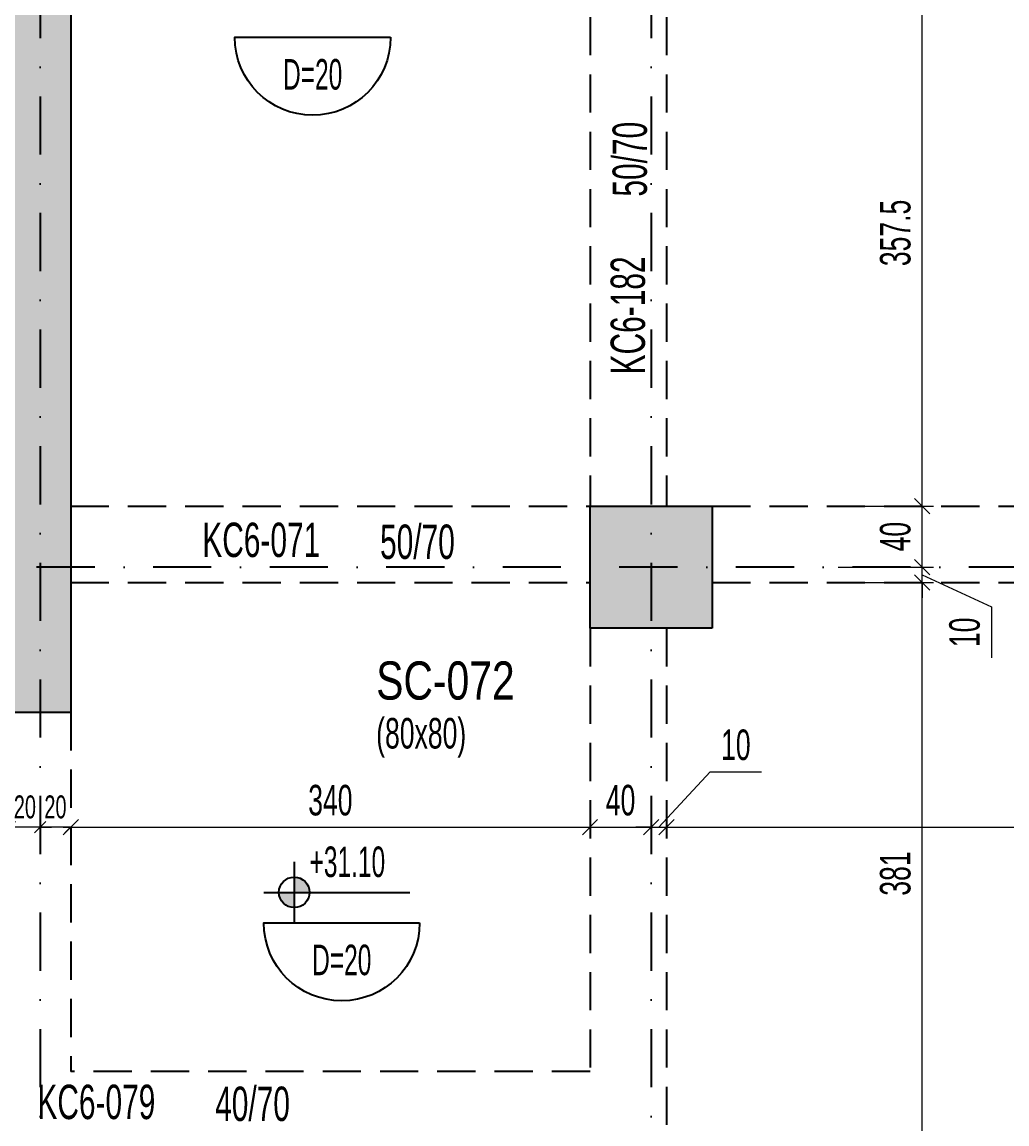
# Model space of a CAD drawing. Header units: millimetres. Extents: x -10495 to 6687, y -755 to 43288.
# Drawn here: x 4688 to 5333, y 1336 to 2057 of the extents above; entities that cross this region are included whole.
import ezdxf
from ezdxf.enums import TextEntityAlignment as Align

# ---------------------------------------------------------------- set-up
doc = ezdxf.new("R2010")
doc.units = ezdxf.units.MM
doc.header["$LTSCALE"] = 100
doc.header["$PDSIZE"] = -100
doc.linetypes.add('DASHDOT', pattern=[25.4, 12.7, -6.35, 0, -6.35])
doc.linetypes.add('HIDDEN', pattern=[0.375, 0.25, -0.125])
for name, color, linetype in [('AKS_ULK', 8, 'DASHDOT'), ('KOLON-PERDE CEKIRDEK_ULK', 4, 'Continuous'), ('KOT_ULK', 7, 'Continuous'), ('TARAMA SOLID_ULK', 251, 'Continuous')]:
    doc.layers.add(name, color=color, linetype=linetype)
for name, color, linetype, lineweight in [('DOSEME ISMI_ULK', 244, 'Continuous', 25), ('KIRIS BOYUT_ULK', 232, 'Continuous', 13), ('KIRIS CIZGI KESIK_ULK', 41, 'HIDDEN', 25), ('KIRIS ISIM_ULK', 221, 'Continuous', 13), ('KOLON BOYUT_ULK', 255, 'Continuous', 13), ('KOLON ISIM_ULK', 91, 'Continuous', 13), ('OLCU IC_ULK', 146, 'Continuous', 18)]:
    doc.layers.add(name, color=color, linetype=linetype, lineweight=lineweight)
doc.styles.add('ulkr-simplxtw.shx', font='ulkr-simplxtw.shx', dxfattribs={"width": 0.65})
doc.dimstyles.new('1-100-IC_ULK', dxfattribs={"dimscale": 10, "dimtxt": 2, "dimasz": 1, "dimexe": 0.75, "dimexo": 1, "dimgap": 0.75, "dimtad": 1, "dimdec": 1, "dimzin": 9, "dimdsep": 46, "dimtxsty": 'ulkr-simplxtw.shx', "dimblk": 'OBLIQUE', "dimcen": 0.1, "dimdle": 0.5, "dimclrd": 146, "dimclre": 146, "dimclrt": 2, "dimadec": 0, "dimazin": 2, "dimtfac": 1, "dimtdec": 1, "dimtix": 1, "dimtmove": 2, "dimatfit": 3, "dimldrblk": 'OBLIQUE', "dimfxl": 1, "dimtolj": 1, "dimtzin": 0, "dimlwd": -1, "dimlwe": -1, "dimarcsym": 0})

# ---------------------------------------------------------------- blocks, each defined once
blk = doc.blocks.new('Döşeme kalınğı_ULK')
at = {"layer": 'DOSEME ISMI_ULK', "color": 12}
blk.add_lwpolyline([(51, 0, -1), (-51, 0)], format="xyb", close=True, dxfattribs=at)
at = {"layer": 'DOSEME ISMI_ULK', "style": 'ulkr-simplxtw.shx', "width": 0.6}
blk.add_attdef('1', text='', height=20, dxfattribs=at).set_placement((0, -14.21), align=Align.TOP_CENTER)
blk = doc.blocks.new('*U17')
at = {"layer": 'KOT_ULK'}
h = blk.add_hatch(color=251, dxfattribs=at)
h.dxf.hatch_style = 1
h.paths.add_polyline_path([(10, 0, 0.414214), (0, 10), (0, 0)])
h = blk.add_hatch(color=251, dxfattribs=at)
h.dxf.hatch_style = 1
h.paths.add_polyline_path([(0, 0), (-10, 0, 0.414214), (0, -10)])
at = {"layer": 'KOT_ULK', "color": 12}
for p, q in [((0, 20), (0, -20)), ((-20, 0), (75.59, 0))]:
    blk.add_line(p, q, dxfattribs=at)
blk.add_circle((0, 0), 10, dxfattribs=at)
at = {"layer": 'KOT_ULK', "style": 'ulkr-simplxtw.shx', "width": 0.6}
for tag, p in [('6', (10, 145)), ('5', (10, 118)), ('4', (10, 91)), ('3', (10, 64)), ('2', (10, 37)), ('1', (10, 10))]:
    blk.add_attdef(tag, p, '', height=20, dxfattribs=at)
at = {"layer": 'KOT_ULK', "color": 242, "style": 'ulkr-simplxtw.shx', "width": 0.65}
blk.add_attdef('NOT', text='', height=20, dxfattribs=at).set_placement((14.79, -10), align=Align.TOP_LEFT)
blk = doc.blocks.new('*U26')
at = {"layer": 'KOLON BOYUT_ULK', "style": 'ulkr-simplxtw.shx', "width": 0.65}
blk.add_attdef('2', text='', height=20, dxfattribs=at).set_placement((0, -37), align=Align.TOP_LEFT)
at = {"layer": 'KOLON ISIM_ULK', "style": 'ulkr-simplxtw.shx', "width": 0.8}
blk.add_attdef('1', text='', height=25, dxfattribs=at).set_placement((0, 0), align=Align.TOP_LEFT)
blk = doc.blocks.new('_Oblique')
at = {"color": 0, "linetype": 'ByBlock', "lineweight": -2}
blk.add_line((-0.5, -0.5), (0.5, 0.5), dxfattribs=at)
blk = doc.blocks.new('*D1537')
at = {"layer": 'Defpoints', "color": 0, "transparency": 16777216}
for p in [(5060, 1554.9), (5100, 1554.9), (5100, 1529.9)]:
    blk.add_point(p, dxfattribs=at)
at = {"layer": 'OLCU IC_ULK', "color": 146, "transparency": 16777216}
blk.add_line((5055, 1529.9), (5105, 1529.9), dxfattribs=at)
at = {"layer": 'OLCU IC_ULK', "color": 146, "linetype": 'Continuous', "transparency": 16777216}
for p, q in [((5060, 1529.9), (5060, 1522.4)), ((5100, 1529.9), (5100, 1522.4))]:
    blk.add_line(p, q, dxfattribs=at)
at = {"layer": 'OLCU IC_ULK', "color": 146, "transparency": 16777216, "xscale": 10, "yscale": 10, "zscale": 10, "rotation": 180}
blk.add_blockref('_Oblique', (5060, 1529.9), dxfattribs=at)
at = {"layer": 'OLCU IC_ULK', "color": 146, "transparency": 16777216, "xscale": 10, "yscale": 10, "zscale": 10}
blk.add_blockref('_Oblique', (5100, 1529.9), dxfattribs=at)
at = {"layer": 'OLCU IC_ULK', "color": 2, "transparency": 16777216, "insert": (5080, 1547.4), "char_height": 20, "attachment_point": 5, "style": 'ulkr-simplxtw.shx'}
blk.add_mtext('\\A1;40', dxfattribs=at)
blk = doc.blocks.new('*D1538')
at = {"layer": 'Defpoints', "color": 0, "transparency": 16777216}
for p in [(5110, 1554.9), (5940, 1554.9), (5940, 1529.9)]:
    blk.add_point(p, dxfattribs=at)
at = {"layer": 'OLCU IC_ULK', "color": 146, "transparency": 16777216}
blk.add_line((5105, 1529.9), (5945, 1529.9), dxfattribs=at)
at = {"layer": 'OLCU IC_ULK', "color": 146, "linetype": 'Continuous', "transparency": 16777216}
for p, q in [((5110, 1529.9), (5110, 1522.4)), ((5940, 1529.9), (5940, 1522.4))]:
    blk.add_line(p, q, dxfattribs=at)
at = {"layer": 'OLCU IC_ULK', "color": 146, "transparency": 16777216, "xscale": 10, "yscale": 10, "zscale": 10, "rotation": 180}
blk.add_blockref('_Oblique', (5110, 1529.9), dxfattribs=at)
at = {"layer": 'OLCU IC_ULK', "color": 146, "transparency": 16777216, "xscale": 10, "yscale": 10, "zscale": 10}
blk.add_blockref('_Oblique', (5940, 1529.9), dxfattribs=at)
at = {"layer": 'OLCU IC_ULK', "color": 2, "transparency": 16777216, "insert": (5525, 1547.4), "char_height": 20, "attachment_point": 5, "style": 'ulkr-simplxtw.shx'}
blk.add_mtext('\\A1;830', dxfattribs=at)
blk = doc.blocks.new('*D1539')
at = {"layer": 'Defpoints', "color": 0, "transparency": 16777216}
for p in [(5100, 1554.9), (5110, 1554.9), (5110, 1529.9)]:
    blk.add_point(p, dxfattribs=at)
at = {"layer": 'OLCU IC_ULK', "color": 146, "transparency": 16777216}
for p, q in [((5105, 1529.9), (5138.68, 1566.15)), ((5138.68, 1566.15), (5172.25, 1566.15)), ((5100, 1529.9), (5090, 1529.9)), ((5100, 1529.9), (5110, 1529.9)), ((5100, 1529.9), (5110, 1529.9)), ((5110, 1529.9), (5120, 1529.9))]:
    blk.add_line(p, q, dxfattribs=at)
at = {"layer": 'OLCU IC_ULK', "color": 146, "linetype": 'Continuous', "transparency": 16777216}
for p, q in [((5100, 1529.9), (5100, 1522.4)), ((5110, 1529.9), (5110, 1522.4))]:
    blk.add_line(p, q, dxfattribs=at)
at = {"layer": 'OLCU IC_ULK', "color": 146, "transparency": 16777216, "xscale": 10, "yscale": 10, "zscale": 10}
blk.add_blockref('_Oblique', (5100, 1529.9), dxfattribs=at)
at = {"layer": 'OLCU IC_ULK', "color": 146, "transparency": 16777216, "xscale": 10, "yscale": 10, "zscale": 10, "rotation": 180}
blk.add_blockref('_Oblique', (5110, 1529.9), dxfattribs=at)
at = {"layer": 'OLCU IC_ULK', "color": 2, "transparency": 16777216, "insert": (5155.47, 1583.65), "char_height": 20, "attachment_point": 5, "style": 'ulkr-simplxtw.shx'}
blk.add_mtext('\\A1;10', dxfattribs=at)
blk = doc.blocks.new('*D1546')
at = {"layer": 'Defpoints', "color": 0, "transparency": 16777216}
for p in [(4720, 1554.9), (5060, 1554.9), (5060, 1529.9)]:
    blk.add_point(p, dxfattribs=at)
at = {"layer": 'OLCU IC_ULK', "color": 146, "transparency": 16777216}
blk.add_line((4715, 1529.9), (5065, 1529.9), dxfattribs=at)
at = {"layer": 'OLCU IC_ULK', "color": 146, "linetype": 'Continuous', "transparency": 16777216}
for p, q in [((4720, 1529.9), (4720, 1522.4)), ((5060, 1529.9), (5060, 1522.4))]:
    blk.add_line(p, q, dxfattribs=at)
at = {"layer": 'OLCU IC_ULK', "color": 146, "transparency": 16777216, "xscale": 10, "yscale": 10, "zscale": 10, "rotation": 180}
blk.add_blockref('_Oblique', (4720, 1529.9), dxfattribs=at)
at = {"layer": 'OLCU IC_ULK', "color": 146, "transparency": 16777216, "xscale": 10, "yscale": 10, "zscale": 10}
blk.add_blockref('_Oblique', (5060, 1529.9), dxfattribs=at)
at = {"layer": 'OLCU IC_ULK', "color": 2, "transparency": 16777216, "insert": (4890, 1547.4), "char_height": 20, "attachment_point": 5, "style": 'ulkr-simplxtw.shx'}
blk.add_mtext('\\A1;340', dxfattribs=at)
blk = doc.blocks.new('*D1564')
at = {"layer": 'Defpoints', "color": 0, "transparency": 16777216}
for p in [(4700, 1554.9), (4720, 1554.9), (4700, 1529.9)]:
    blk.add_point(p, dxfattribs=at)
at = {"layer": 'OLCU IC_ULK', "color": 146, "transparency": 16777216}
for p, q in [((4700, 1529.9), (4692.5, 1529.9)), ((4720, 1529.9), (4700, 1529.9)), ((4720, 1529.9), (4727.5, 1529.9))]:
    blk.add_line(p, q, dxfattribs=at)
at = {"layer": 'OLCU IC_ULK', "color": 146, "linetype": 'Continuous', "transparency": 16777216}
for p, q in [((4700, 1529.9), (4700, 1524.28)), ((4720, 1529.9), (4720, 1524.28))]:
    blk.add_line(p, q, dxfattribs=at)
at = {"layer": 'OLCU IC_ULK', "color": 146, "transparency": 16777216, "xscale": 7.5, "yscale": 7.5, "zscale": 7.5}
blk.add_blockref('_Oblique', (4700, 1529.9), dxfattribs=at)
at = {"layer": 'OLCU IC_ULK', "color": 146, "transparency": 16777216, "xscale": 7.5, "yscale": 7.5, "zscale": 7.5, "rotation": 180}
blk.add_blockref('_Oblique', (4720, 1529.9), dxfattribs=at)
at = {"layer": 'OLCU IC_ULK', "color": 2, "transparency": 16777216, "insert": (4710, 1543.03), "char_height": 15, "attachment_point": 5, "style": 'ulkr-simplxtw.shx'}
blk.add_mtext('\\A1;20', dxfattribs=at)
blk = doc.blocks.new('*D1565')
at = {"layer": 'Defpoints', "color": 0, "transparency": 16777216}
for p in [(4680, 1554.9), (4700, 1554.9), (4680, 1529.9)]:
    blk.add_point(p, dxfattribs=at)
at = {"layer": 'OLCU IC_ULK', "color": 146, "transparency": 16777216}
for p, q in [((4680, 1529.9), (4672.5, 1529.9)), ((4700, 1529.9), (4680, 1529.9)), ((4700, 1529.9), (4707.5, 1529.9))]:
    blk.add_line(p, q, dxfattribs=at)
at = {"layer": 'OLCU IC_ULK', "color": 146, "linetype": 'Continuous', "transparency": 16777216}
for p, q in [((4680, 1529.9), (4680, 1524.28)), ((4700, 1529.9), (4700, 1524.28))]:
    blk.add_line(p, q, dxfattribs=at)
at = {"layer": 'OLCU IC_ULK', "color": 146, "transparency": 16777216, "xscale": 7.5, "yscale": 7.5, "zscale": 7.5}
blk.add_blockref('_Oblique', (4680, 1529.9), dxfattribs=at)
at = {"layer": 'OLCU IC_ULK', "color": 146, "transparency": 16777216, "xscale": 7.5, "yscale": 7.5, "zscale": 7.5, "rotation": 180}
blk.add_blockref('_Oblique', (4700, 1529.9), dxfattribs=at)
at = {"layer": 'OLCU IC_ULK', "color": 2, "transparency": 16777216, "insert": (4690, 1543.03), "char_height": 15, "attachment_point": 5, "style": 'ulkr-simplxtw.shx'}
blk.add_mtext('\\A1;20', dxfattribs=at)
blk = doc.blocks.new('*D1658')
at = {"layer": 'Defpoints', "color": 0, "transparency": 16777216}
for p in [(5212.5, 1690), (5277.45, 1690), (5212.5, 1309)]:
    blk.add_point(p, dxfattribs=at)
at = {"layer": 'OLCU IC_ULK', "color": 146, "transparency": 16777216}
blk.add_line((5277.45, 1304), (5277.45, 1695), dxfattribs=at)
at = {"layer": 'OLCU IC_ULK', "color": 146, "linetype": 'Continuous', "transparency": 16777216}
for p, q in [((5222.5, 1690), (5284.95, 1690)), ((5222.5, 1309), (5284.95, 1309))]:
    blk.add_line(p, q, dxfattribs=at)
at = {"layer": 'OLCU IC_ULK', "color": 146, "transparency": 16777216, "xscale": 10, "yscale": 10, "zscale": 10}
for p, rotation in [((5277.45, 1690), 90), ((5277.45, 1309), 270)]:
    blk.add_blockref('_Oblique', p, dxfattribs=dict(at, rotation=rotation))
at = {"layer": 'OLCU IC_ULK', "color": 2, "transparency": 16777216, "insert": (5259.95, 1499.5), "char_height": 20, "attachment_point": 5, "rotation": 90, "style": 'ulkr-simplxtw.shx'}
blk.add_mtext('\\A1;381', dxfattribs=at)
blk = doc.blocks.new('*D1602')
at = {"layer": 'Defpoints', "color": 0, "transparency": 16777216}
for p in [(5212.5, 1700), (5277.45, 1700), (5212.5, 1690)]:
    blk.add_point(p, dxfattribs=at)
at = {"layer": 'OLCU IC_ULK', "color": 146, "transparency": 16777216}
for p, q in [((5277.45, 1700), (5277.45, 1710)), ((5277.45, 1690), (5277.45, 1700)), ((5277.45, 1690), (5277.45, 1700)), ((5277.45, 1695), (5322.81, 1674.16)), ((5277.45, 1690), (5277.45, 1680)), ((5322.81, 1674.16), (5322.81, 1640.59))]:
    blk.add_line(p, q, dxfattribs=at)
at = {"layer": 'OLCU IC_ULK', "color": 146, "linetype": 'Continuous', "transparency": 16777216}
for p, q in [((5222.5, 1700), (5284.95, 1700)), ((5222.5, 1690), (5284.95, 1690))]:
    blk.add_line(p, q, dxfattribs=at)
at = {"layer": 'OLCU IC_ULK', "color": 146, "transparency": 16777216, "xscale": 10, "yscale": 10, "zscale": 10}
for p, rotation in [((5277.45, 1700), 270), ((5277.45, 1690), 90)]:
    blk.add_blockref('_Oblique', p, dxfattribs=dict(at, rotation=rotation))
at = {"layer": 'OLCU IC_ULK', "color": 2, "transparency": 16777216, "insert": (5305.31, 1657.38), "char_height": 20, "attachment_point": 5, "rotation": 90, "style": 'ulkr-simplxtw.shx'}
blk.add_mtext('\\A1;10', dxfattribs=at)
blk = doc.blocks.new('*D1603')
at = {"layer": 'Defpoints', "color": 0, "transparency": 16777216}
for p in [(5212.5, 1740), (5277.45, 1740), (5212.5, 1700)]:
    blk.add_point(p, dxfattribs=at)
at = {"layer": 'OLCU IC_ULK', "color": 146, "linetype": 'Continuous', "transparency": 16777216}
for p, q in [((5222.5, 1740), (5284.95, 1740)), ((5222.5, 1700), (5284.95, 1700))]:
    blk.add_line(p, q, dxfattribs=at)
at = {"layer": 'OLCU IC_ULK', "color": 146, "transparency": 16777216}
blk.add_line((5277.45, 1695), (5277.45, 1745), dxfattribs=at)
at = {"layer": 'OLCU IC_ULK', "color": 146, "transparency": 16777216, "xscale": 10, "yscale": 10, "zscale": 10}
for p, rotation in [((5277.45, 1740), 90), ((5277.45, 1700), 270)]:
    blk.add_blockref('_Oblique', p, dxfattribs=dict(at, rotation=rotation))
at = {"layer": 'OLCU IC_ULK', "color": 2, "transparency": 16777216, "insert": (5259.95, 1720), "char_height": 20, "attachment_point": 5, "rotation": 90, "style": 'ulkr-simplxtw.shx'}
blk.add_mtext('\\A1;40', dxfattribs=at)
blk = doc.blocks.new('*D1604')
at = {"layer": 'Defpoints', "color": 0, "transparency": 16777216}
for p in [(5212.5, 2097.5), (5277.45, 2097.5), (5212.5, 1740)]:
    blk.add_point(p, dxfattribs=at)
at = {"layer": 'OLCU IC_ULK', "color": 146, "transparency": 16777216}
blk.add_line((5277.45, 1735), (5277.45, 2102.5), dxfattribs=at)
at = {"layer": 'OLCU IC_ULK', "color": 146, "linetype": 'Continuous', "transparency": 16777216}
for p, q in [((5222.5, 2097.5), (5284.95, 2097.5)), ((5222.5, 1740), (5284.95, 1740))]:
    blk.add_line(p, q, dxfattribs=at)
at = {"layer": 'OLCU IC_ULK', "color": 146, "transparency": 16777216, "xscale": 10, "yscale": 10, "zscale": 10}
for p, rotation in [((5277.45, 2097.5), 90), ((5277.45, 1740), 270)]:
    blk.add_blockref('_Oblique', p, dxfattribs=dict(at, rotation=rotation))
at = {"layer": 'OLCU IC_ULK', "color": 2, "transparency": 16777216, "insert": (5259.95, 1918.75), "char_height": 20, "attachment_point": 5, "rotation": 90, "style": 'ulkr-simplxtw.shx'}
blk.add_mtext('\\A1;357.5', dxfattribs=at)
blk = doc.blocks.new('Kiriş_Sembol_ULK')
at = {"layer": 'KIRIS BOYUT_ULK', "style": 'ulkr-simplxtw.shx', "width": 0.65}
blk.add_attdef('B', text='', height=25, dxfattribs=at).set_placement((21.01, 0.44), align=Align.MIDDLE_LEFT)
at = {"layer": 'KIRIS ISIM_ULK', "style": 'ulkr-simplxtw.shx', "width": 0.65}
blk.add_attdef('K', text='', height=25, dxfattribs=at).set_placement((-18.15, 12.94), align=Align.TOP_RIGHT)

msp = doc.modelspace()

# ---------------------------------------------------------------- hatches: boundary and pattern name
at = {"layer": 'TARAMA SOLID_ULK'}
h = msp.add_hatch(color=256, dxfattribs=at)
h.dxf.hatch_style = 1
h.paths.add_polyline_path([(4720, 1605), (4680, 1605), (4680, 2550), (4250, 2550), (4250, 1605), (4210, 1605), (4210, 2590), (4720, 2590)])
h = msp.add_hatch(color=256, dxfattribs=at)
h.dxf.hatch_style = 1
h.paths.add_polyline_path([(5060, 1740), (5060, 1660), (5140, 1660), (5140, 1740)])

# ---------------------------------------------------------------- linework, layer by layer
at = {"layer": 'AKS_ULK', "ltscale": 0.03}
for points in [[(4700, 3915.6), (4700, -634.71)], [(5100, 3915.6), (5100, -634.71)], [(6566.96, 1700), (-759.17, 1700)]]:
    msp.add_lwpolyline(points, dxfattribs=at)
at = {"layer": 'KIRIS CIZGI KESIK_ULK'}
for p, q in [((5060, 2510), (5060, 1740)), ((5110, 2510), (5110, 1740)), ((4720, 1740), (5060, 1740)), ((5140, 1740), (5910, 1740)), ((4720, 1690), (5060, 1690)), ((5140, 1690), (5910, 1690)), ((5060, 1660), (5060, 1370)), ((5110, 1660), (5110, 890)), ((4720, 1605), (4720, 1370)), ((5060, 1370), (4720, 1370))]:
    msp.add_line(p, q, dxfattribs=at)
at = {"layer": 'KOLON-PERDE CEKIRDEK_ULK'}
for points in [[(4720, 1605), (4680, 1605), (4680, 2550), (4250, 2550), (4250, 1605), (4210, 1605), (4210, 2590), (4720, 2590)], [(5140, 1660), (5060, 1660), (5060, 1740), (5140, 1740)]]:
    msp.add_lwpolyline(points, close=True, dxfattribs=at)

# ---------------------------------------------------------------- block references
at = {"layer": 'DOSEME ISMI_ULK'}
for p in [(4878.41, 2046.77), (4897.45, 1467.2)]:
    msp.add_blockref('Döşeme kalınğı_ULK', p, dxfattribs=at).add_auto_attribs({'1': 'D=20'})
at = {"layer": 'KIRIS ISIM_ULK'}
ref = msp.add_blockref('Kiriş_Sembol_ULK', (5086.44, 1921.53), dxfattribs=dict(at, rotation=90))
ref.add_attrib('B', '50/70', dxfattribs={"layer": 'KIRIS BOYUT_ULK', "height": 22.5, "rotation": 90, "style": 'ulkr-simplxtw.shx', "width": 0.65}).set_placement((5086, 1942.54), align=Align.MIDDLE_LEFT)
ref.add_attrib('K', 'KC6-182', dxfattribs={"height": 22.5, "rotation": 90, "style": 'ulkr-simplxtw.shx', "width": 0.65}).set_placement((5073.5, 1903.38), align=Align.TOP_RIGHT)
ref = msp.add_blockref('Kiriş_Sembol_ULK', (4901.53, 1716.21), dxfattribs=at)
ref.add_attrib('B', '50/70', dxfattribs={"layer": 'KIRIS BOYUT_ULK', "height": 22.5, "style": 'ulkr-simplxtw.shx', "width": 0.65}).set_placement((4922.54, 1716.65), align=Align.MIDDLE_LEFT)
ref.add_attrib('K', 'KC6-071', dxfattribs={"height": 22.5, "style": 'ulkr-simplxtw.shx', "width": 0.65}).set_placement((4883.37, 1729.15), align=Align.TOP_RIGHT)
ref = msp.add_blockref('Kiriş_Sembol_ULK', (4793.56, 1348.37), dxfattribs=at)
ref.add_attrib('B', '40/70', dxfattribs={"layer": 'KIRIS BOYUT_ULK', "height": 22.5, "style": 'ulkr-simplxtw.shx', "width": 0.65}).set_placement((4814.57, 1348.81), align=Align.MIDDLE_LEFT)
ref.add_attrib('K', 'KC6-079', dxfattribs={"height": 22.5, "style": 'ulkr-simplxtw.shx', "width": 0.65}).set_placement((4775.4, 1361.31), align=Align.TOP_RIGHT)
at = {"layer": 'KOLON ISIM_ULK'}
msp.add_blockref('*U26', (4920, 1638.33), dxfattribs=at).add_auto_attribs({'1': 'SC-072', '2': '(80x80)'})
at = {"layer": 'KOT_ULK'}
ref = msp.add_blockref('*U17', (4866.36, 1487.2), dxfattribs=at)
ref.add_attrib('1', '+31.10', (4876.36, 1497.2), dxfattribs={"height": 20, "style": 'ulkr-simplxtw.shx', "width": 0.6})

# ---------------------------------------------------------------- dimensions: what is measured, and where the dimension line sits
at = {"layer": 'OLCU IC_ULK'}
for base, p1, p2, picture, middle in [((5277.45, 2097.5), (5212.5, 1740), (5212.5, 2097.5), '*D1604', (5259.95, 1918.75)), ((5277.45, 1740), (5212.5, 1700), (5212.5, 1740), '*D1603', (5259.95, 1720)), ((5277.45, 1690), (5212.5, 1309), (5212.5, 1690), '*D1658', (5259.95, 1499.5))]:
    dim = msp.add_linear_dim(base=base, p1=p1, p2=p2, angle=90, dimstyle='1-100-IC_ULK', override={"dimfxl": 0}, dxfattribs=at)
    dim.commit()
    dim.dimension.update_dxf_attribs({"geometry": picture, "text_midpoint": middle})
dim = msp.add_linear_dim(base=(5277.45, 1700), p1=(5212.5, 1690), p2=(5212.5, 1700), angle=90, dimstyle='1-100-IC_ULK', override={"dimtmove": 1, "dimfxl": 0}, dxfattribs=at)
dim.commit()
dim.dimension.update_dxf_attribs({"geometry": '*D1602', "text_midpoint": (5322.81, 1666.66), "dimtype": 160})
dim = msp.add_linear_dim(base=(5110, 1529.9), p1=(5100, 1554.9), p2=(5110, 1554.9), dimstyle='1-100-IC_ULK', override={"dimtmove": 1, "dimfxl": 0, "dimfxlon": 1}, dxfattribs=at)
dim.commit()
dim.dimension.update_dxf_attribs({"geometry": '*D1539', "text_midpoint": (5146.18, 1566.15), "dimtype": 160})
for base, p1, p2, override, picture, middle in [((5060, 1529.9), (4720, 1554.9), (5060, 1554.9), {"dimfxl": 0, "dimfxlon": 1}, '*D1546', (4890, 1547.4)), ((5100, 1529.9), (5060, 1554.9), (5100, 1554.9), {"dimfxl": 0, "dimfxlon": 1}, '*D1537', (5080, 1547.4)), ((5940, 1529.9), (5110, 1554.9), (5940, 1554.9), {"dimfxl": 0, "dimfxlon": 1}, '*D1538', (5525, 1547.4)), ((4680, 1529.9), (4700, 1554.9), (4680, 1554.9), {"dimscale": 7.5, "dimfxl": 0, "dimfxlon": 1}, '*D1565', (4690, 1543.03)), ((4700, 1529.9), (4720, 1554.9), (4700, 1554.9), {"dimscale": 7.5, "dimfxl": 0, "dimfxlon": 1}, '*D1564', (4710, 1543.03))]:
    dim = msp.add_linear_dim(base=base, p1=p1, p2=p2, dimstyle='1-100-IC_ULK', override=override, dxfattribs=at)
    dim.commit()
    dim.dimension.update_dxf_attribs({"geometry": picture, "text_midpoint": middle})

doc.saveas('drawing.dxf')
